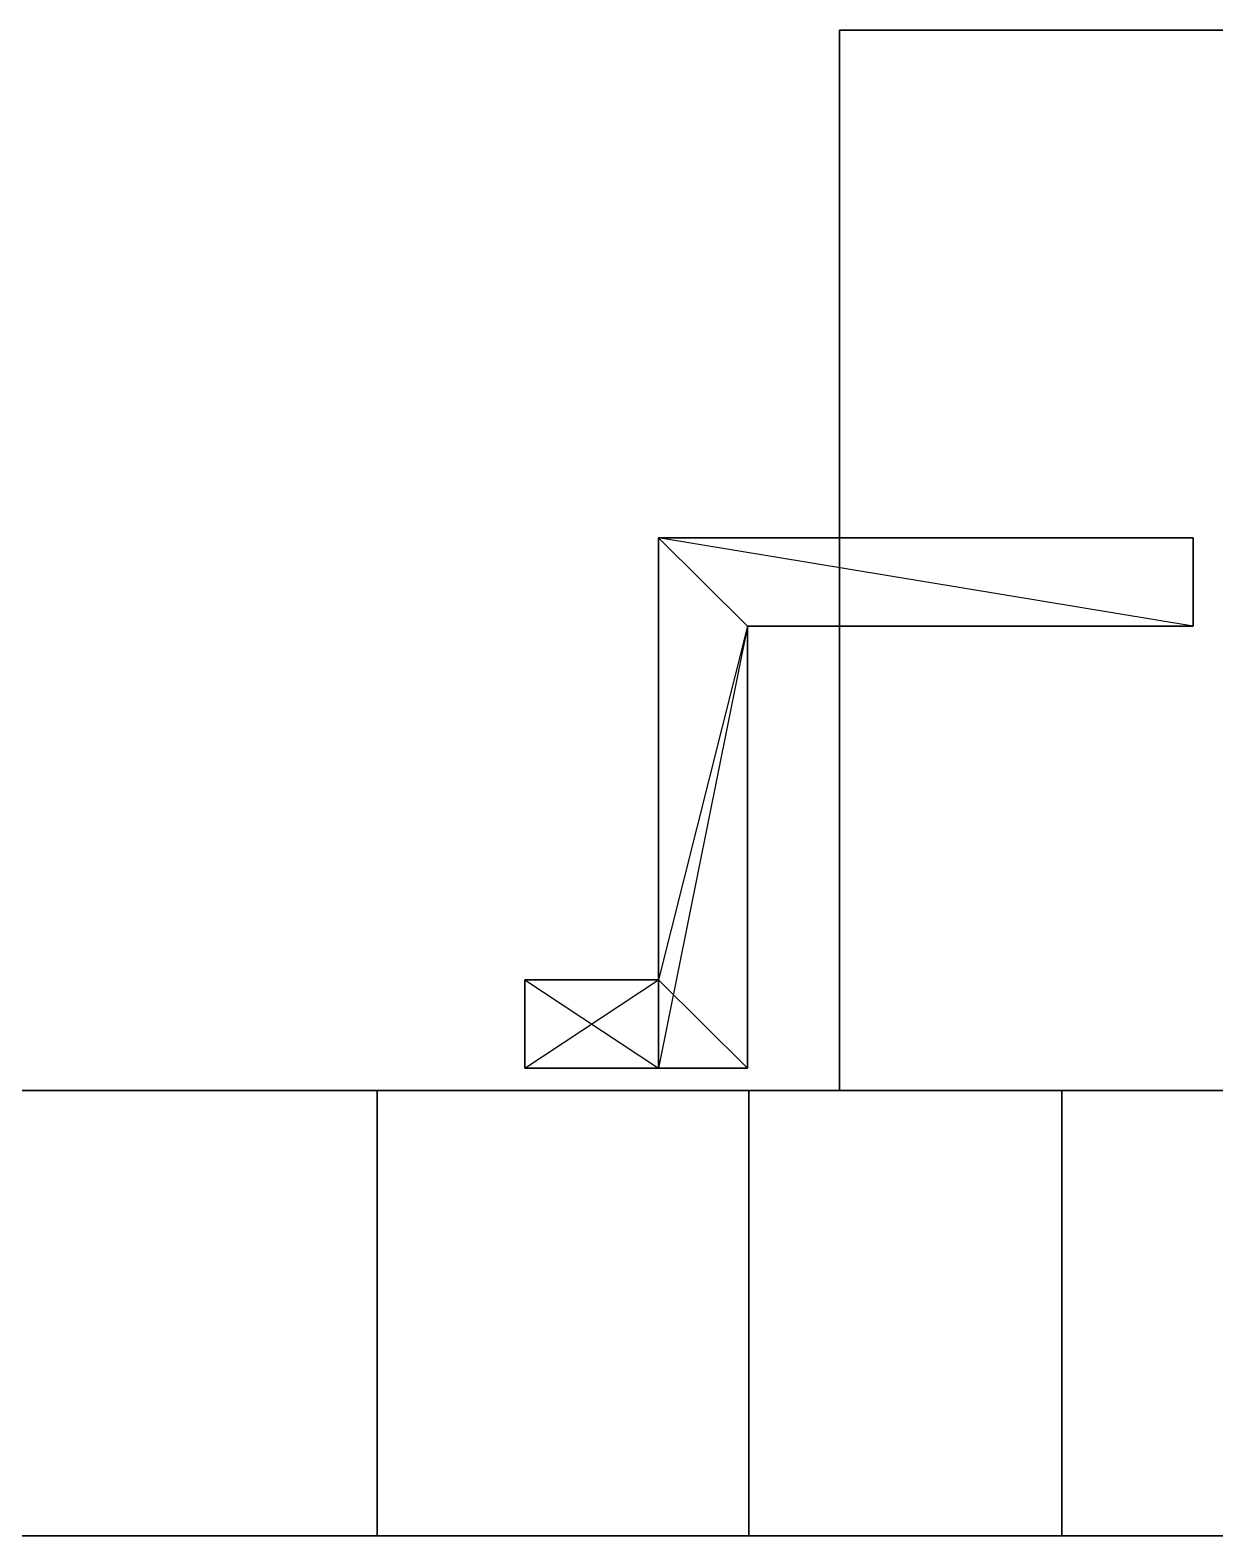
# Model space of a CAD drawing. Extents: x -3564 to 3564, y -219 to 258.
# Drawn here: x -2988.1 to -2883.4, y -19.7 to 113.4 of the extents above; entities that cross this region are included whole.
import ezdxf

# ---------------------------------------------------------------- set-up
doc = ezdxf.new("R2010")
doc.units = 0
doc.layers.add('UB3D', color=1, linetype='CONTINUOUS')

msp = doc.modelspace()

# ---------------------------------------------------------------- linework, layer by layer
at = {"layer": 'UB3D', "color": 27}
for points in [[(-2916.535433, 19.689016, -978.740157), (-2916.535433, 19.689016, -781.102362), (-2916.535433, 113.389803, -781.102362), (-2916.535433, 113.389803, -978.740157)], [(-2916.535433, 19.689016, -781.102362), (-2762.992126, 19.689016, -781.102362), (-2762.992126, 113.389803, -781.102362), (-2916.535433, 113.389803, -781.102362)], [(-2762.992126, 19.689016, -978.740157), (-2916.535433, 19.689016, -978.740157), (-2916.535433, 113.389803, -978.740157), (-2762.992126, 113.389803, -978.740157)], [(-2762.992126, 113.389803, -978.740157), (-2762.992126, 113.389803, -781.102362), (-2916.535433, 113.389803, -781.102362)], [(-2762.992126, 113.389803, -978.740157), (-2916.535433, 113.389803, -781.102362), (-2916.535433, 113.389803, -978.740157)], [(-2762.992126, 113.389803, -978.740157), (-2916.535433, 113.389803, -978.740157), (-2762.992126, 113.389803, -978.740157)], [(-2916.535433, 19.689016, -1218.503937), (-2916.535433, 19.689016, -1020.866142), (-2916.535433, 113.389803, -1020.866142), (-2916.535433, 113.389803, -1218.503937)], [(-2916.535433, 19.689016, -1020.866142), (-2762.992126, 19.689016, -1020.866142), (-2762.992126, 113.389803, -1020.866142), (-2916.535433, 113.389803, -1020.866142)], [(-2762.992126, 19.689016, -1218.503937), (-2916.535433, 19.689016, -1218.503937), (-2916.535433, 113.389803, -1218.503937), (-2762.992126, 113.389803, -1218.503937)], [(-2762.992126, 113.389803, -1218.503937), (-2762.992126, 113.389803, -1020.866142), (-2916.535433, 113.389803, -1020.866142)], [(-2762.992126, 113.389803, -1218.503937), (-2916.535433, 113.389803, -1020.866142), (-2916.535433, 113.389803, -1218.503937)], [(-2762.992126, 113.389803, -1218.503937), (-2916.535433, 113.389803, -1218.503937), (-2762.992126, 113.389803, -1218.503937)], [(-2916.535433, 19.689016, -978.740157), (-2916.535433, 19.689016, -781.102362), (-2762.992126, 19.689016, -781.102362)], [(-2916.535433, 19.689016, -978.740157), (-2762.992126, 19.689016, -781.102362), (-2762.992126, 19.689016, -978.740157)], [(-2916.535433, 19.689016, -978.740157), (-2762.992126, 19.689016, -978.740157), (-2916.535433, 19.689016, -978.740157)], [(-2916.535433, 19.689016, -1218.503937), (-2916.535433, 19.689016, -1020.866142), (-2762.992126, 19.689016, -1020.866142)], [(-2916.535433, 19.689016, -1218.503937), (-2762.992126, 19.689016, -1020.866142), (-2762.992126, 19.689016, -1218.503937)], [(-2916.535433, 19.689016, -1218.503937), (-2762.992126, 19.689016, -1218.503937), (-2916.535433, 19.689016, -1218.503937)]]:
    msp.add_3dface(points, dxfattribs=at)
at = {"layer": 'UB3D', "color": 254}
for points in [[(-2885.275591, 68.507913, -872.125984), (-2885.275591, 68.507913, -887.874016), (-2932.519685, 68.507913, -872.125984)], [(-2885.275591, 68.507913, -887.874016), (-2932.519685, 68.507913, -872.125984), (-2932.519685, 68.507913, -887.874016)], [(-2932.519685, 68.507913, -872.125984), (-2932.519685, 68.507913, -887.874016), (-2932.519685, 29.462598, -872.125984)], [(-2932.519685, 68.507913, -887.874016), (-2932.519685, 29.462598, -872.125984), (-2932.519685, 29.462598, -887.874016)], [(-2924.645669, 60.698819, -872.125984), (-2932.519685, 29.462598, -872.125984), (-2932.519685, 68.507913, -872.125984)], [(-2932.519685, 29.462598, -872.125984), (-2932.519685, 68.507913, -872.125984), (-2924.645669, 60.698819, -872.125984)], [(-2932.519685, 68.507913, -872.125984), (-2924.645669, 60.698819, -872.125984), (-2885.275591, 60.698819, -872.125984)], [(-2924.645669, 60.698819, -872.125984), (-2885.275591, 60.698819, -872.125984), (-2932.519685, 68.507913, -872.125984)], [(-2885.275591, 60.698819, -872.125984), (-2932.519685, 68.507913, -872.125984), (-2885.275591, 68.507913, -872.125984)], [(-2932.519685, 68.507913, -872.125984), (-2885.275591, 68.507913, -872.125984), (-2885.275591, 60.698819, -872.125984)], [(-2924.645669, 60.698819, -887.874016), (-2932.519685, 29.462598, -887.874016), (-2932.519685, 68.507913, -887.874016)], [(-2932.519685, 29.462598, -887.874016), (-2932.519685, 68.507913, -887.874016), (-2924.645669, 60.698819, -887.874016)], [(-2932.519685, 68.507913, -887.874016), (-2924.645669, 60.698819, -887.874016), (-2885.275591, 60.698819, -887.874016)], [(-2924.645669, 60.698819, -887.874016), (-2885.275591, 60.698819, -887.874016), (-2932.519685, 68.507913, -887.874016)], [(-2885.275591, 60.698819, -887.874016), (-2932.519685, 68.507913, -887.874016), (-2885.275591, 68.507913, -887.874016)], [(-2932.519685, 68.507913, -887.874016), (-2885.275591, 68.507913, -887.874016), (-2885.275591, 60.698819, -887.874016)], [(-2885.275591, 68.507913, -797.125984), (-2885.275591, 68.507913, -812.874016), (-2932.519685, 68.507913, -797.125984)], [(-2885.275591, 68.507913, -812.874016), (-2932.519685, 68.507913, -797.125984), (-2932.519685, 68.507913, -812.874016)], [(-2932.519685, 68.507913, -797.125984), (-2932.519685, 68.507913, -812.874016), (-2932.519685, 29.462598, -797.125984)], [(-2932.519685, 68.507913, -812.874016), (-2932.519685, 29.462598, -797.125984), (-2932.519685, 29.462598, -812.874016)], [(-2924.645669, 60.698819, -797.125984), (-2932.519685, 29.462598, -797.125984), (-2932.519685, 68.507913, -797.125984)], [(-2932.519685, 29.462598, -797.125984), (-2932.519685, 68.507913, -797.125984), (-2924.645669, 60.698819, -797.125984)], [(-2932.519685, 68.507913, -797.125984), (-2924.645669, 60.698819, -797.125984), (-2885.275591, 60.698819, -797.125984)], [(-2924.645669, 60.698819, -797.125984), (-2885.275591, 60.698819, -797.125984), (-2932.519685, 68.507913, -797.125984)], [(-2885.275591, 60.698819, -797.125984), (-2932.519685, 68.507913, -797.125984), (-2885.275591, 68.507913, -797.125984)], [(-2932.519685, 68.507913, -797.125984), (-2885.275591, 68.507913, -797.125984), (-2885.275591, 60.698819, -797.125984)], [(-2924.645669, 60.698819, -812.874016), (-2932.519685, 29.462598, -812.874016), (-2932.519685, 68.507913, -812.874016)], [(-2932.519685, 29.462598, -812.874016), (-2932.519685, 68.507913, -812.874016), (-2924.645669, 60.698819, -812.874016)], [(-2932.519685, 68.507913, -812.874016), (-2924.645669, 60.698819, -812.874016), (-2885.275591, 60.698819, -812.874016)], [(-2924.645669, 60.698819, -812.874016), (-2885.275591, 60.698819, -812.874016), (-2932.519685, 68.507913, -812.874016)], [(-2885.275591, 60.698819, -812.874016), (-2932.519685, 68.507913, -812.874016), (-2885.275591, 68.507913, -812.874016)], [(-2932.519685, 68.507913, -812.874016), (-2885.275591, 68.507913, -812.874016), (-2885.275591, 60.698819, -812.874016)], [(-2885.275591, 68.507913, -947.125984), (-2885.275591, 68.507913, -962.874016), (-2932.519685, 68.507913, -947.125984)], [(-2885.275591, 68.507913, -962.874016), (-2932.519685, 68.507913, -947.125984), (-2932.519685, 68.507913, -962.874016)], [(-2932.519685, 68.507913, -947.125984), (-2932.519685, 68.507913, -962.874016), (-2932.519685, 29.462598, -947.125984)], [(-2932.519685, 68.507913, -962.874016), (-2932.519685, 29.462598, -947.125984), (-2932.519685, 29.462598, -962.874016)], [(-2924.645669, 60.698819, -947.125984), (-2932.519685, 29.462598, -947.125984), (-2932.519685, 68.507913, -947.125984)], [(-2932.519685, 29.462598, -947.125984), (-2932.519685, 68.507913, -947.125984), (-2924.645669, 60.698819, -947.125984)], [(-2932.519685, 68.507913, -947.125984), (-2924.645669, 60.698819, -947.125984), (-2885.275591, 60.698819, -947.125984)], [(-2924.645669, 60.698819, -947.125984), (-2885.275591, 60.698819, -947.125984), (-2932.519685, 68.507913, -947.125984)], [(-2885.275591, 60.698819, -947.125984), (-2932.519685, 68.507913, -947.125984), (-2885.275591, 68.507913, -947.125984)], [(-2932.519685, 68.507913, -947.125984), (-2885.275591, 68.507913, -947.125984), (-2885.275591, 60.698819, -947.125984)], [(-2924.645669, 60.698819, -962.874016), (-2932.519685, 29.462598, -962.874016), (-2932.519685, 68.507913, -962.874016)], [(-2932.519685, 29.462598, -962.874016), (-2932.519685, 68.507913, -962.874016), (-2924.645669, 60.698819, -962.874016)], [(-2932.519685, 68.507913, -962.874016), (-2924.645669, 60.698819, -962.874016), (-2885.275591, 60.698819, -962.874016)], [(-2924.645669, 60.698819, -962.874016), (-2885.275591, 60.698819, -962.874016), (-2932.519685, 68.507913, -962.874016)], [(-2885.275591, 60.698819, -962.874016), (-2932.519685, 68.507913, -962.874016), (-2885.275591, 68.507913, -962.874016)], [(-2932.519685, 68.507913, -962.874016), (-2885.275591, 68.507913, -962.874016), (-2885.275591, 60.698819, -962.874016)], [(-2885.275591, 68.507913, -1112.125984), (-2885.275591, 68.507913, -1127.874016), (-2932.519685, 68.507913, -1112.125984)], [(-2885.275591, 68.507913, -1127.874016), (-2932.519685, 68.507913, -1112.125984), (-2932.519685, 68.507913, -1127.874016)], [(-2932.519685, 68.507913, -1112.125984), (-2932.519685, 68.507913, -1127.874016), (-2932.519685, 29.462598, -1112.125984)], [(-2932.519685, 68.507913, -1127.874016), (-2932.519685, 29.462598, -1112.125984), (-2932.519685, 29.462598, -1127.874016)], [(-2924.645669, 60.698819, -1112.125984), (-2932.519685, 29.462598, -1112.125984), (-2932.519685, 68.507913, -1112.125984)], [(-2932.519685, 29.462598, -1112.125984), (-2932.519685, 68.507913, -1112.125984), (-2924.645669, 60.698819, -1112.125984)], [(-2932.519685, 68.507913, -1112.125984), (-2924.645669, 60.698819, -1112.125984), (-2885.275591, 60.698819, -1112.125984)], [(-2924.645669, 60.698819, -1112.125984), (-2885.275591, 60.698819, -1112.125984), (-2932.519685, 68.507913, -1112.125984)], [(-2885.275591, 60.698819, -1112.125984), (-2932.519685, 68.507913, -1112.125984), (-2885.275591, 68.507913, -1112.125984)], [(-2932.519685, 68.507913, -1112.125984), (-2885.275591, 68.507913, -1112.125984), (-2885.275591, 60.698819, -1112.125984)], [(-2924.645669, 60.698819, -1127.874016), (-2932.519685, 29.462598, -1127.874016), (-2932.519685, 68.507913, -1127.874016)], [(-2932.519685, 29.462598, -1127.874016), (-2932.519685, 68.507913, -1127.874016), (-2924.645669, 60.698819, -1127.874016)], [(-2932.519685, 68.507913, -1127.874016), (-2924.645669, 60.698819, -1127.874016), (-2885.275591, 60.698819, -1127.874016)], [(-2924.645669, 60.698819, -1127.874016), (-2885.275591, 60.698819, -1127.874016), (-2932.519685, 68.507913, -1127.874016)], [(-2885.275591, 60.698819, -1127.874016), (-2932.519685, 68.507913, -1127.874016), (-2885.275591, 68.507913, -1127.874016)], [(-2932.519685, 68.507913, -1127.874016), (-2885.275591, 68.507913, -1127.874016), (-2885.275591, 60.698819, -1127.874016)], [(-2885.275591, 68.507913, -1037.125984), (-2885.275591, 68.507913, -1052.874016), (-2932.519685, 68.507913, -1037.125984)], [(-2885.275591, 68.507913, -1052.874016), (-2932.519685, 68.507913, -1037.125984), (-2932.519685, 68.507913, -1052.874016)], [(-2932.519685, 68.507913, -1037.125984), (-2932.519685, 68.507913, -1052.874016), (-2932.519685, 29.462598, -1037.125984)], [(-2932.519685, 68.507913, -1052.874016), (-2932.519685, 29.462598, -1037.125984), (-2932.519685, 29.462598, -1052.874016)], [(-2924.645669, 60.698819, -1037.125984), (-2932.519685, 29.462598, -1037.125984), (-2932.519685, 68.507913, -1037.125984)], [(-2932.519685, 29.462598, -1037.125984), (-2932.519685, 68.507913, -1037.125984), (-2924.645669, 60.698819, -1037.125984)], [(-2932.519685, 68.507913, -1037.125984), (-2924.645669, 60.698819, -1037.125984), (-2885.275591, 60.698819, -1037.125984)], [(-2924.645669, 60.698819, -1037.125984), (-2885.275591, 60.698819, -1037.125984), (-2932.519685, 68.507913, -1037.125984)], [(-2885.275591, 60.698819, -1037.125984), (-2932.519685, 68.507913, -1037.125984), (-2885.275591, 68.507913, -1037.125984)], [(-2932.519685, 68.507913, -1037.125984), (-2885.275591, 68.507913, -1037.125984), (-2885.275591, 60.698819, -1037.125984)], [(-2924.645669, 60.698819, -1052.874016), (-2932.519685, 29.462598, -1052.874016), (-2932.519685, 68.507913, -1052.874016)], [(-2932.519685, 29.462598, -1052.874016), (-2932.519685, 68.507913, -1052.874016), (-2924.645669, 60.698819, -1052.874016)], [(-2932.519685, 68.507913, -1052.874016), (-2924.645669, 60.698819, -1052.874016), (-2885.275591, 60.698819, -1052.874016)], [(-2924.645669, 60.698819, -1052.874016), (-2885.275591, 60.698819, -1052.874016), (-2932.519685, 68.507913, -1052.874016)], [(-2885.275591, 60.698819, -1052.874016), (-2932.519685, 68.507913, -1052.874016), (-2885.275591, 68.507913, -1052.874016)], [(-2932.519685, 68.507913, -1052.874016), (-2885.275591, 68.507913, -1052.874016), (-2885.275591, 60.698819, -1052.874016)], [(-2885.275591, 68.507913, -1187.125984), (-2885.275591, 68.507913, -1202.874016), (-2932.519685, 68.507913, -1187.125984)], [(-2885.275591, 68.507913, -1202.874016), (-2932.519685, 68.507913, -1187.125984), (-2932.519685, 68.507913, -1202.874016)], [(-2932.519685, 68.507913, -1187.125984), (-2932.519685, 68.507913, -1202.874016), (-2932.519685, 29.462598, -1187.125984)], [(-2932.519685, 68.507913, -1202.874016), (-2932.519685, 29.462598, -1187.125984), (-2932.519685, 29.462598, -1202.874016)], [(-2924.645669, 60.698819, -1187.125984), (-2932.519685, 29.462598, -1187.125984), (-2932.519685, 68.507913, -1187.125984)], [(-2932.519685, 29.462598, -1187.125984), (-2932.519685, 68.507913, -1187.125984), (-2924.645669, 60.698819, -1187.125984)], [(-2932.519685, 68.507913, -1187.125984), (-2924.645669, 60.698819, -1187.125984), (-2885.275591, 60.698819, -1187.125984)], [(-2924.645669, 60.698819, -1187.125984), (-2885.275591, 60.698819, -1187.125984), (-2932.519685, 68.507913, -1187.125984)], [(-2885.275591, 60.698819, -1187.125984), (-2932.519685, 68.507913, -1187.125984), (-2885.275591, 68.507913, -1187.125984)], [(-2932.519685, 68.507913, -1187.125984), (-2885.275591, 68.507913, -1187.125984), (-2885.275591, 60.698819, -1187.125984)], [(-2924.645669, 60.698819, -1202.874016), (-2932.519685, 29.462598, -1202.874016), (-2932.519685, 68.507913, -1202.874016)], [(-2932.519685, 29.462598, -1202.874016), (-2932.519685, 68.507913, -1202.874016), (-2924.645669, 60.698819, -1202.874016)], [(-2932.519685, 68.507913, -1202.874016), (-2924.645669, 60.698819, -1202.874016), (-2885.275591, 60.698819, -1202.874016)], [(-2924.645669, 60.698819, -1202.874016), (-2885.275591, 60.698819, -1202.874016), (-2932.519685, 68.507913, -1202.874016)], [(-2885.275591, 60.698819, -1202.874016), (-2932.519685, 68.507913, -1202.874016), (-2885.275591, 68.507913, -1202.874016)], [(-2932.519685, 68.507913, -1202.874016), (-2885.275591, 68.507913, -1202.874016), (-2885.275591, 60.698819, -1202.874016)], [(-2885.275591, 60.698819, -872.125984), (-2885.275591, 60.698819, -887.874016), (-2885.275591, 68.507913, -872.125984)], [(-2885.275591, 60.698819, -887.874016), (-2885.275591, 68.507913, -872.125984), (-2885.275591, 68.507913, -887.874016)], [(-2885.275591, 60.698819, -797.125984), (-2885.275591, 60.698819, -812.874016), (-2885.275591, 68.507913, -797.125984)], [(-2885.275591, 60.698819, -812.874016), (-2885.275591, 68.507913, -797.125984), (-2885.275591, 68.507913, -812.874016)], [(-2885.275591, 60.698819, -947.125984), (-2885.275591, 60.698819, -962.874016), (-2885.275591, 68.507913, -947.125984)], [(-2885.275591, 60.698819, -962.874016), (-2885.275591, 68.507913, -947.125984), (-2885.275591, 68.507913, -962.874016)], [(-2885.275591, 60.698819, -1112.125984), (-2885.275591, 60.698819, -1127.874016), (-2885.275591, 68.507913, -1112.125984)], [(-2885.275591, 60.698819, -1127.874016), (-2885.275591, 68.507913, -1112.125984), (-2885.275591, 68.507913, -1127.874016)], [(-2885.275591, 60.698819, -1037.125984), (-2885.275591, 60.698819, -1052.874016), (-2885.275591, 68.507913, -1037.125984)], [(-2885.275591, 60.698819, -1052.874016), (-2885.275591, 68.507913, -1037.125984), (-2885.275591, 68.507913, -1052.874016)], [(-2885.275591, 60.698819, -1187.125984), (-2885.275591, 60.698819, -1202.874016), (-2885.275591, 68.507913, -1187.125984)], [(-2885.275591, 60.698819, -1202.874016), (-2885.275591, 68.507913, -1187.125984), (-2885.275591, 68.507913, -1202.874016)], [(-2932.519685, 21.653543, -872.125984), (-2924.645669, 21.653543, -872.125984), (-2924.645669, 60.698819, -872.125984)], [(-2924.645669, 21.653543, -872.125984), (-2924.645669, 60.698819, -872.125984), (-2932.519685, 29.462598, -872.125984)], [(-2932.519685, 29.462598, -887.874016), (-2924.645669, 21.653543, -887.874016), (-2924.645669, 60.698819, -887.874016)], [(-2924.645669, 21.653543, -887.874016), (-2924.645669, 60.698819, -887.874016), (-2932.519685, 29.462598, -887.874016)], [(-2932.519685, 21.653543, -797.125984), (-2924.645669, 21.653543, -797.125984), (-2924.645669, 60.698819, -797.125984)], [(-2924.645669, 21.653543, -797.125984), (-2924.645669, 60.698819, -797.125984), (-2932.519685, 29.462598, -797.125984)], [(-2932.519685, 29.462598, -812.874016), (-2924.645669, 21.653543, -812.874016), (-2924.645669, 60.698819, -812.874016)], [(-2924.645669, 21.653543, -812.874016), (-2924.645669, 60.698819, -812.874016), (-2932.519685, 29.462598, -812.874016)], [(-2932.519685, 21.653543, -947.125984), (-2924.645669, 21.653543, -947.125984), (-2924.645669, 60.698819, -947.125984)], [(-2924.645669, 21.653543, -947.125984), (-2924.645669, 60.698819, -947.125984), (-2932.519685, 29.462598, -947.125984)], [(-2932.519685, 29.462598, -962.874016), (-2924.645669, 21.653543, -962.874016), (-2924.645669, 60.698819, -962.874016)], [(-2924.645669, 21.653543, -962.874016), (-2924.645669, 60.698819, -962.874016), (-2932.519685, 29.462598, -962.874016)], [(-2932.519685, 21.653543, -1112.125984), (-2924.645669, 21.653543, -1112.125984), (-2924.645669, 60.698819, -1112.125984)], [(-2924.645669, 21.653543, -1112.125984), (-2924.645669, 60.698819, -1112.125984), (-2932.519685, 29.462598, -1112.125984)], [(-2932.519685, 29.462598, -1127.874016), (-2924.645669, 21.653543, -1127.874016), (-2924.645669, 60.698819, -1127.874016)], [(-2924.645669, 21.653543, -1127.874016), (-2924.645669, 60.698819, -1127.874016), (-2932.519685, 29.462598, -1127.874016)], [(-2932.519685, 21.653543, -1037.125984), (-2924.645669, 21.653543, -1037.125984), (-2924.645669, 60.698819, -1037.125984)], [(-2924.645669, 21.653543, -1037.125984), (-2924.645669, 60.698819, -1037.125984), (-2932.519685, 29.462598, -1037.125984)], [(-2932.519685, 29.462598, -1052.874016), (-2924.645669, 21.653543, -1052.874016), (-2924.645669, 60.698819, -1052.874016)], [(-2924.645669, 21.653543, -1052.874016), (-2924.645669, 60.698819, -1052.874016), (-2932.519685, 29.462598, -1052.874016)], [(-2932.519685, 21.653543, -1187.125984), (-2924.645669, 21.653543, -1187.125984), (-2924.645669, 60.698819, -1187.125984)], [(-2924.645669, 21.653543, -1187.125984), (-2924.645669, 60.698819, -1187.125984), (-2932.519685, 29.462598, -1187.125984)], [(-2932.519685, 29.462598, -1202.874016), (-2924.645669, 21.653543, -1202.874016), (-2924.645669, 60.698819, -1202.874016)], [(-2924.645669, 21.653543, -1202.874016), (-2924.645669, 60.698819, -1202.874016), (-2932.519685, 29.462598, -1202.874016)], [(-2924.645669, 21.653543, -872.125984), (-2924.645669, 21.653543, -887.874016), (-2924.645669, 60.698819, -872.125984)], [(-2924.645669, 21.653543, -887.874016), (-2924.645669, 60.698819, -872.125984), (-2924.645669, 60.698819, -887.874016)], [(-2924.645669, 60.698819, -872.125984), (-2924.645669, 60.698819, -887.874016), (-2885.275591, 60.698819, -872.125984)], [(-2924.645669, 60.698819, -887.874016), (-2885.275591, 60.698819, -872.125984), (-2885.275591, 60.698819, -887.874016)], [(-2924.645669, 21.653543, -797.125984), (-2924.645669, 21.653543, -812.874016), (-2924.645669, 60.698819, -797.125984)], [(-2924.645669, 21.653543, -812.874016), (-2924.645669, 60.698819, -797.125984), (-2924.645669, 60.698819, -812.874016)], [(-2924.645669, 60.698819, -797.125984), (-2924.645669, 60.698819, -812.874016), (-2885.275591, 60.698819, -797.125984)], [(-2924.645669, 60.698819, -812.874016), (-2885.275591, 60.698819, -797.125984), (-2885.275591, 60.698819, -812.874016)], [(-2924.645669, 21.653543, -947.125984), (-2924.645669, 21.653543, -962.874016), (-2924.645669, 60.698819, -947.125984)], [(-2924.645669, 21.653543, -962.874016), (-2924.645669, 60.698819, -947.125984), (-2924.645669, 60.698819, -962.874016)], [(-2924.645669, 60.698819, -947.125984), (-2924.645669, 60.698819, -962.874016), (-2885.275591, 60.698819, -947.125984)], [(-2924.645669, 60.698819, -962.874016), (-2885.275591, 60.698819, -947.125984), (-2885.275591, 60.698819, -962.874016)], [(-2924.645669, 21.653543, -1112.125984), (-2924.645669, 21.653543, -1127.874016), (-2924.645669, 60.698819, -1112.125984)], [(-2924.645669, 21.653543, -1127.874016), (-2924.645669, 60.698819, -1112.125984), (-2924.645669, 60.698819, -1127.874016)], [(-2924.645669, 60.698819, -1112.125984), (-2924.645669, 60.698819, -1127.874016), (-2885.275591, 60.698819, -1112.125984)], [(-2924.645669, 60.698819, -1127.874016), (-2885.275591, 60.698819, -1112.125984), (-2885.275591, 60.698819, -1127.874016)], [(-2924.645669, 21.653543, -1037.125984), (-2924.645669, 21.653543, -1052.874016), (-2924.645669, 60.698819, -1037.125984)], [(-2924.645669, 21.653543, -1052.874016), (-2924.645669, 60.698819, -1037.125984), (-2924.645669, 60.698819, -1052.874016)], [(-2924.645669, 60.698819, -1037.125984), (-2924.645669, 60.698819, -1052.874016), (-2885.275591, 60.698819, -1037.125984)], [(-2924.645669, 60.698819, -1052.874016), (-2885.275591, 60.698819, -1037.125984), (-2885.275591, 60.698819, -1052.874016)], [(-2924.645669, 21.653543, -1187.125984), (-2924.645669, 21.653543, -1202.874016), (-2924.645669, 60.698819, -1187.125984)], [(-2924.645669, 21.653543, -1202.874016), (-2924.645669, 60.698819, -1187.125984), (-2924.645669, 60.698819, -1202.874016)], [(-2924.645669, 60.698819, -1187.125984), (-2924.645669, 60.698819, -1202.874016), (-2885.275591, 60.698819, -1187.125984)], [(-2924.645669, 60.698819, -1202.874016), (-2885.275591, 60.698819, -1187.125984), (-2885.275591, 60.698819, -1202.874016)], [(-2932.519685, 29.462598, -872.125984), (-2932.519685, 29.462598, -887.874016), (-2944.330709, 29.462598, -872.125984)], [(-2932.519685, 29.462598, -887.874016), (-2944.330709, 29.462598, -872.125984), (-2944.330709, 29.462598, -887.874016)], [(-2944.330709, 29.462598, -872.125984), (-2944.330709, 29.462598, -887.874016), (-2944.330709, 21.653543, -872.125984)], [(-2944.330709, 29.462598, -887.874016), (-2944.330709, 21.653543, -872.125984), (-2944.330709, 21.653543, -887.874016)], [(-2944.330709, 29.462598, -872.125984), (-2944.330709, 21.653543, -872.125984), (-2932.519685, 29.462598, -872.125984)], [(-2944.330709, 21.653543, -872.125984), (-2932.519685, 29.462598, -872.125984), (-2932.519685, 21.653543, -872.125984)], [(-2944.330709, 21.653543, -887.874016), (-2944.330709, 29.462598, -887.874016), (-2932.519685, 21.653543, -887.874016)], [(-2944.330709, 29.462598, -887.874016), (-2932.519685, 21.653543, -887.874016), (-2932.519685, 29.462598, -887.874016)], [(-2932.519685, 29.462598, -797.125984), (-2932.519685, 29.462598, -812.874016), (-2944.330709, 29.462598, -797.125984)], [(-2932.519685, 29.462598, -812.874016), (-2944.330709, 29.462598, -797.125984), (-2944.330709, 29.462598, -812.874016)], [(-2944.330709, 29.462598, -797.125984), (-2944.330709, 29.462598, -812.874016), (-2944.330709, 21.653543, -797.125984)], [(-2944.330709, 29.462598, -812.874016), (-2944.330709, 21.653543, -797.125984), (-2944.330709, 21.653543, -812.874016)], [(-2944.330709, 29.462598, -797.125984), (-2944.330709, 21.653543, -797.125984), (-2932.519685, 29.462598, -797.125984)], [(-2944.330709, 21.653543, -797.125984), (-2932.519685, 29.462598, -797.125984), (-2932.519685, 21.653543, -797.125984)], [(-2944.330709, 21.653543, -812.874016), (-2944.330709, 29.462598, -812.874016), (-2932.519685, 21.653543, -812.874016)], [(-2944.330709, 29.462598, -812.874016), (-2932.519685, 21.653543, -812.874016), (-2932.519685, 29.462598, -812.874016)], [(-2932.519685, 29.462598, -947.125984), (-2932.519685, 29.462598, -962.874016), (-2944.330709, 29.462598, -947.125984)], [(-2932.519685, 29.462598, -962.874016), (-2944.330709, 29.462598, -947.125984), (-2944.330709, 29.462598, -962.874016)], [(-2944.330709, 29.462598, -947.125984), (-2944.330709, 29.462598, -962.874016), (-2944.330709, 21.653543, -947.125984)], [(-2944.330709, 29.462598, -962.874016), (-2944.330709, 21.653543, -947.125984), (-2944.330709, 21.653543, -962.874016)], [(-2944.330709, 29.462598, -947.125984), (-2944.330709, 21.653543, -947.125984), (-2932.519685, 29.462598, -947.125984)], [(-2944.330709, 21.653543, -947.125984), (-2932.519685, 29.462598, -947.125984), (-2932.519685, 21.653543, -947.125984)], [(-2944.330709, 21.653543, -962.874016), (-2944.330709, 29.462598, -962.874016), (-2932.519685, 21.653543, -962.874016)], [(-2944.330709, 29.462598, -962.874016), (-2932.519685, 21.653543, -962.874016), (-2932.519685, 29.462598, -962.874016)], [(-2932.519685, 29.462598, -1112.125984), (-2932.519685, 29.462598, -1127.874016), (-2944.330709, 29.462598, -1112.125984)], [(-2932.519685, 29.462598, -1127.874016), (-2944.330709, 29.462598, -1112.125984), (-2944.330709, 29.462598, -1127.874016)], [(-2944.330709, 29.462598, -1112.125984), (-2944.330709, 29.462598, -1127.874016), (-2944.330709, 21.653543, -1112.125984)], [(-2944.330709, 29.462598, -1127.874016), (-2944.330709, 21.653543, -1112.125984), (-2944.330709, 21.653543, -1127.874016)], [(-2944.330709, 29.462598, -1112.125984), (-2944.330709, 21.653543, -1112.125984), (-2932.519685, 29.462598, -1112.125984)], [(-2944.330709, 21.653543, -1112.125984), (-2932.519685, 29.462598, -1112.125984), (-2932.519685, 21.653543, -1112.125984)], [(-2944.330709, 21.653543, -1127.874016), (-2944.330709, 29.462598, -1127.874016), (-2932.519685, 21.653543, -1127.874016)], [(-2944.330709, 29.462598, -1127.874016), (-2932.519685, 21.653543, -1127.874016), (-2932.519685, 29.462598, -1127.874016)], [(-2932.519685, 29.462598, -1037.125984), (-2932.519685, 29.462598, -1052.874016), (-2944.330709, 29.462598, -1037.125984)], [(-2932.519685, 29.462598, -1052.874016), (-2944.330709, 29.462598, -1037.125984), (-2944.330709, 29.462598, -1052.874016)], [(-2944.330709, 29.462598, -1037.125984), (-2944.330709, 29.462598, -1052.874016), (-2944.330709, 21.653543, -1037.125984)], [(-2944.330709, 29.462598, -1052.874016), (-2944.330709, 21.653543, -1037.125984), (-2944.330709, 21.653543, -1052.874016)], [(-2944.330709, 29.462598, -1037.125984), (-2944.330709, 21.653543, -1037.125984), (-2932.519685, 29.462598, -1037.125984)], [(-2944.330709, 21.653543, -1037.125984), (-2932.519685, 29.462598, -1037.125984), (-2932.519685, 21.653543, -1037.125984)], [(-2944.330709, 21.653543, -1052.874016), (-2944.330709, 29.462598, -1052.874016), (-2932.519685, 21.653543, -1052.874016)], [(-2944.330709, 29.462598, -1052.874016), (-2932.519685, 21.653543, -1052.874016), (-2932.519685, 29.462598, -1052.874016)], [(-2932.519685, 29.462598, -1187.125984), (-2932.519685, 29.462598, -1202.874016), (-2944.330709, 29.462598, -1187.125984)], [(-2932.519685, 29.462598, -1202.874016), (-2944.330709, 29.462598, -1187.125984), (-2944.330709, 29.462598, -1202.874016)], [(-2944.330709, 29.462598, -1187.125984), (-2944.330709, 29.462598, -1202.874016), (-2944.330709, 21.653543, -1187.125984)], [(-2944.330709, 29.462598, -1202.874016), (-2944.330709, 21.653543, -1187.125984), (-2944.330709, 21.653543, -1202.874016)], [(-2944.330709, 29.462598, -1187.125984), (-2944.330709, 21.653543, -1187.125984), (-2932.519685, 29.462598, -1187.125984)], [(-2944.330709, 21.653543, -1187.125984), (-2932.519685, 29.462598, -1187.125984), (-2932.519685, 21.653543, -1187.125984)], [(-2944.330709, 21.653543, -1202.874016), (-2944.330709, 29.462598, -1202.874016), (-2932.519685, 21.653543, -1202.874016)], [(-2944.330709, 29.462598, -1202.874016), (-2932.519685, 21.653543, -1202.874016), (-2932.519685, 29.462598, -1202.874016)], [(-2932.519685, 29.462598, -872.125984), (-2932.519685, 21.653543, -872.125984), (-2924.645669, 21.653543, -872.125984)], [(-2932.519685, 21.653543, -887.874016), (-2932.519685, 29.462598, -887.874016), (-2924.645669, 21.653543, -887.874016)], [(-2932.519685, 29.462598, -797.125984), (-2932.519685, 21.653543, -797.125984), (-2924.645669, 21.653543, -797.125984)], [(-2932.519685, 21.653543, -812.874016), (-2932.519685, 29.462598, -812.874016), (-2924.645669, 21.653543, -812.874016)], [(-2932.519685, 29.462598, -947.125984), (-2932.519685, 21.653543, -947.125984), (-2924.645669, 21.653543, -947.125984)], [(-2932.519685, 21.653543, -962.874016), (-2932.519685, 29.462598, -962.874016), (-2924.645669, 21.653543, -962.874016)], [(-2932.519685, 29.462598, -1112.125984), (-2932.519685, 21.653543, -1112.125984), (-2924.645669, 21.653543, -1112.125984)], [(-2932.519685, 21.653543, -1127.874016), (-2932.519685, 29.462598, -1127.874016), (-2924.645669, 21.653543, -1127.874016)], [(-2932.519685, 29.462598, -1037.125984), (-2932.519685, 21.653543, -1037.125984), (-2924.645669, 21.653543, -1037.125984)], [(-2932.519685, 21.653543, -1052.874016), (-2932.519685, 29.462598, -1052.874016), (-2924.645669, 21.653543, -1052.874016)], [(-2932.519685, 29.462598, -1187.125984), (-2932.519685, 21.653543, -1187.125984), (-2924.645669, 21.653543, -1187.125984)], [(-2932.519685, 21.653543, -1202.874016), (-2932.519685, 29.462598, -1202.874016), (-2924.645669, 21.653543, -1202.874016)], [(-2944.330709, 21.653543, -872.125984), (-2944.330709, 21.653543, -887.874016), (-2924.645669, 21.653543, -872.125984)], [(-2944.330709, 21.653543, -887.874016), (-2924.645669, 21.653543, -872.125984), (-2924.645669, 21.653543, -887.874016)], [(-2944.330709, 21.653543, -797.125984), (-2944.330709, 21.653543, -812.874016), (-2924.645669, 21.653543, -797.125984)], [(-2944.330709, 21.653543, -812.874016), (-2924.645669, 21.653543, -797.125984), (-2924.645669, 21.653543, -812.874016)], [(-2944.330709, 21.653543, -947.125984), (-2944.330709, 21.653543, -962.874016), (-2924.645669, 21.653543, -947.125984)], [(-2944.330709, 21.653543, -962.874016), (-2924.645669, 21.653543, -947.125984), (-2924.645669, 21.653543, -962.874016)], [(-2944.330709, 21.653543, -1112.125984), (-2944.330709, 21.653543, -1127.874016), (-2924.645669, 21.653543, -1112.125984)], [(-2944.330709, 21.653543, -1127.874016), (-2924.645669, 21.653543, -1112.125984), (-2924.645669, 21.653543, -1127.874016)], [(-2944.330709, 21.653543, -1037.125984), (-2944.330709, 21.653543, -1052.874016), (-2924.645669, 21.653543, -1037.125984)], [(-2944.330709, 21.653543, -1052.874016), (-2924.645669, 21.653543, -1037.125984), (-2924.645669, 21.653543, -1052.874016)], [(-2944.330709, 21.653543, -1187.125984), (-2944.330709, 21.653543, -1202.874016), (-2924.645669, 21.653543, -1187.125984)], [(-2944.330709, 21.653543, -1202.874016), (-2924.645669, 21.653543, -1187.125984), (-2924.645669, 21.653543, -1202.874016)]]:
    msp.add_3dface(points, dxfattribs=at)
at = {"layer": 'UB3D', "color": 94}
for points in [[(-3563.664173, 19.685039, -1285.920845), (3563.664154, 19.685039, -1285.920843), (-3564.266083, 19.685039, -1273.668701)], [(3563.664154, 19.685039, -1285.920843), (-3564.266083, 19.685039, -1273.668701), (3564.266063, 19.685039, -1273.668701)], [(-3564.266083, 19.685039, -1273.668701), (3564.266063, 19.685039, -1273.668701), (-3564.266063, 19.685039, -1273.668701)], [(-2845.873622, 19.685039), (-3564.266063, 19.685039), (-3564.266063, -19.685039), (-2845.873622, -19.685039)], [(3564.266063, 19.685039, -1273.668701), (-3564.266063, 19.685039, -1273.668701), (3564, 19.685039, -800)], [(-3564.266063, 19.685039, -1273.668701), (3564, 19.685039, -800), (-3564.266063, 19.685039)], [(3564, 19.685039, -800), (-3564.266063, 19.685039), (3564, 19.685039, -400)], [(-3564.266063, 19.685039), (3564, 19.685039, -400), (3564, 19.685039)], [(-3564.266063, 19.685039, 1273.668701), (-3564, 19.685039, 800), (3564, 19.685039, 1281.820276)], [(-2845.873622, 19.685039), (2896, 19.685039), (-3564.266063, 19.685039)], [(2896, 19.685039), (-3564.266063, 19.685039), (3564, 19.685039)], [(-3564.266063, 19.685039, 1273.668701), (3564, 19.685039, 1281.820276), (-3563.664154, 19.685039, 1285.920843)], [(-3564, 19.685039, 800), (-2845.873622, 19.685039, 800), (-2845.873622, -19.685039, 800), (-3564, -19.685039, 800)], [(-3564, 19.685039, 800), (3564, 19.685039, 1281.820276), (-2845.873622, 19.685039, 800)], [(-3561.864242, 19.685039, -1298.054995), (3561.864223, 19.685039, -1298.054991), (-3563.664173, 19.685039, -1285.920845)], [(3561.864223, 19.685039, -1298.054991), (-3563.664173, 19.685039, -1285.920845), (3563.664154, 19.685039, -1285.920843)], [(3564, 19.685039, 1281.820276), (-3563.664154, 19.685039, 1285.920843), (3563.66418, 19.685039, 1285.920846)], [(-3563.664154, 19.685039, 1285.920843), (3563.66418, 19.685039, 1285.920846), (-3561.864223, 19.685039, 1298.054991)], [(-3558.883624, 19.685039, -1309.954291), (3558.883605, 19.685039, -1309.954285), (-3561.864242, 19.685039, -1298.054995)], [(3558.883605, 19.685039, -1309.954285), (-3561.864242, 19.685039, -1298.054995), (3561.864223, 19.685039, -1298.054991)], [(3563.66418, 19.685039, 1285.920846), (-3561.864223, 19.685039, 1298.054991), (3561.864249, 19.685039, 1298.054996)], [(-3561.864223, 19.685039, 1298.054991), (3561.864249, 19.685039, 1298.054996), (-3558.883605, 19.685039, 1309.954285)], [(-3554.751023, 19.685039, -1321.504137), (3554.751005, 19.685039, -1321.50413), (-3558.883624, 19.685039, -1309.954291)], [(3554.751005, 19.685039, -1321.50413), (-3558.883624, 19.685039, -1309.954291), (3558.883605, 19.685039, -1309.954285)], [(3561.864249, 19.685039, 1298.054996), (-3558.883605, 19.685039, 1309.954285), (3558.88363, 19.685039, 1309.954293)], [(-3558.883605, 19.685039, 1309.954285), (3558.88363, 19.685039, 1309.954293), (-3554.751005, 19.685039, 1321.50413)], [(-3549.506238, 19.685039, -1332.593302), (3549.506221, 19.685039, -1332.593293), (-3554.751023, 19.685039, -1321.504137)], [(3549.506221, 19.685039, -1332.593293), (-3554.751023, 19.685039, -1321.504137), (3554.751005, 19.685039, -1321.50413)], [(3558.88363, 19.685039, 1309.954293), (-3554.751005, 19.685039, 1321.50413), (3554.751029, 19.685039, 1321.50414)], [(-3554.751005, 19.685039, 1321.50413), (3554.751029, 19.685039, 1321.50414), (-3549.506221, 19.685039, 1332.593293)], [(-3543.199781, 19.685039, -1343.114991), (3543.199765, 19.685039, -1343.11498), (-3549.506238, 19.685039, -1332.593302)], [(3543.199765, 19.685039, -1343.11498), (-3549.506238, 19.685039, -1332.593302), (3549.506221, 19.685039, -1332.593293)], [(3554.751029, 19.685039, 1321.50414), (-3549.506221, 19.685039, 1332.593293), (3549.506244, 19.685039, 1332.593305)], [(-3549.506221, 19.685039, 1332.593293), (3549.506244, 19.685039, 1332.593305), (-3543.199765, 19.685039, 1343.11498)], [(-3535.892385, 19.685039, -1352.967874), (3535.89237, 19.685039, -1352.967861), (-3543.199781, 19.685039, -1343.114991)], [(3535.89237, 19.685039, -1352.967861), (-3543.199781, 19.685039, -1343.114991), (3543.199765, 19.685039, -1343.11498)], [(3549.506244, 19.685039, 1332.593305), (-3543.199765, 19.685039, 1343.11498), (3543.199786, 19.685039, 1343.114994)], [(-3543.199765, 19.685039, 1343.11498), (3543.199786, 19.685039, 1343.114994), (-3535.89237, 19.685039, 1352.967861)], [(-3527.654425, 19.685039, -1362.057062), (3527.654411, 19.685039, -1362.057048), (-3535.892385, 19.685039, -1352.967874)], [(3527.654411, 19.685039, -1362.057048), (-3535.892385, 19.685039, -1352.967874), (3535.89237, 19.685039, -1352.967861)], [(3543.199786, 19.685039, 1343.114994), (-3535.89237, 19.685039, 1352.967861), (3535.89239, 19.685039, 1352.967878)], [(-3535.89237, 19.685039, 1352.967861), (3535.89239, 19.685039, 1352.967878), (-3527.654411, 19.685039, 1362.057048)], [(-3518.565236, 19.685039, -1370.295023), (3518.565224, 19.685039, -1370.295007), (-3527.654425, 19.685039, -1362.057062)], [(3518.565224, 19.685039, -1370.295007), (-3527.654425, 19.685039, -1362.057062), (3527.654411, 19.685039, -1362.057048)], [(3535.89239, 19.685039, 1352.967878), (-3527.654411, 19.685039, 1362.057048), (3527.654429, 19.685039, 1362.057067)], [(-3527.654411, 19.685039, 1362.057048), (3527.654429, 19.685039, 1362.057067), (-3518.565224, 19.685039, 1370.295007)], [(-3508.712353, 19.685039, -1377.602419), (3508.712342, 19.685039, -1377.602402), (-3518.565236, 19.685039, -1370.295023)], [(3508.712342, 19.685039, -1377.602402), (-3518.565236, 19.685039, -1370.295023), (3518.565224, 19.685039, -1370.295007)], [(3527.654429, 19.685039, 1362.057067), (-3518.565224, 19.685039, 1370.295007), (3518.56524, 19.685039, 1370.295028)], [(-3518.565224, 19.685039, 1370.295007), (3518.56524, 19.685039, 1370.295028), (-3508.712342, 19.685039, 1377.602402)], [(-3498.190664, 19.685039, -1383.908876), (3498.190655, 19.685039, -1383.908859), (-3508.712353, 19.685039, -1377.602419)], [(3498.190655, 19.685039, -1383.908859), (-3508.712353, 19.685039, -1377.602419), (3508.712342, 19.685039, -1377.602402)], [(3518.56524, 19.685039, 1370.295028), (-3508.712342, 19.685039, 1377.602402), (3508.712357, 19.685039, 1377.602424)], [(-3508.712342, 19.685039, 1377.602402), (3508.712357, 19.685039, 1377.602424), (-3498.190655, 19.685039, 1383.908859)], [(-3487.1015, 19.685039, -1389.153661), (3487.101492, 19.685039, -1389.153642), (-3498.190664, 19.685039, -1383.908876)], [(3487.101492, 19.685039, -1389.153642), (-3498.190664, 19.685039, -1383.908876), (3498.190655, 19.685039, -1383.908859)], [(3508.712357, 19.685039, 1377.602424), (-3498.190655, 19.685039, 1383.908859), (3498.190667, 19.685039, 1383.908882)], [(-3498.190655, 19.685039, 1383.908859), (3498.190667, 19.685039, 1383.908882), (-3487.101492, 19.685039, 1389.153642)], [(-3475.551653, 19.685039, -1393.286262), (3475.551648, 19.685039, -1393.286243), (-3487.1015, 19.685039, -1389.153661)], [(3475.551648, 19.685039, -1393.286243), (-3487.1015, 19.685039, -1389.153661), (3487.101492, 19.685039, -1389.153642)], [(3498.190667, 19.685039, 1383.908882), (-3487.101492, 19.685039, 1389.153642), (3487.101502, 19.685039, 1389.153666)], [(-3487.101492, 19.685039, 1389.153642), (3487.101502, 19.685039, 1389.153666), (-3475.551648, 19.685039, 1393.286243)], [(-3463.652357, 19.685039, -1396.26688), (3463.652353, 19.685039, -1396.266861), (-3475.551653, 19.685039, -1393.286262)], [(3463.652353, 19.685039, -1396.266861), (-3475.551653, 19.685039, -1393.286262), (3475.551648, 19.685039, -1393.286243)], [(3487.101502, 19.685039, 1389.153666), (-3475.551648, 19.685039, 1393.286243), (3475.551655, 19.685039, 1393.286268)], [(-3475.551648, 19.685039, 1393.286243), (3475.551655, 19.685039, 1393.286268), (-3463.652353, 19.685039, 1396.266861)], [(-3451.518207, 19.685039, -1398.066811), (3451.518206, 19.685039, -1398.066792), (-3463.652357, 19.685039, -1396.26688)], [(3451.518206, 19.685039, -1398.066792), (-3463.652357, 19.685039, -1396.26688), (3463.652353, 19.685039, -1396.266861)], [(3475.551655, 19.685039, 1393.286268), (-3463.652353, 19.685039, 1396.266861), (3463.652358, 19.685039, 1396.266886)], [(-3463.652353, 19.685039, 1396.266861), (3463.652358, 19.685039, 1396.266886), (-3451.518206, 19.685039, 1398.066792)], [(-3226.607598, 19.685039, -1398.668681), (-3451.518207, 19.685039, -1398.066811), (3451.518206, 19.685039, -1398.066792)], [(3463.652358, 19.685039, 1396.266886), (-3451.518206, 19.685039, 1398.066792), (3451.518208, 19.685039, 1398.066818)], [(-3451.518206, 19.685039, 1398.066792), (3451.518208, 19.685039, 1398.066818), (-3439.266063, 19.685039, 1398.668701)], [(-3226.607598, 19.685039, 1398.66872), (-3439.266063, 19.685039, 1398.668701), (3226.607598, 19.685039, 1398.668681)], [(3451.518208, 19.685039, 1398.066818), (-3439.266063, 19.685039, 1398.668701), (3226.607598, 19.685039, 1398.668681)], [(-3226.607598, 19.685039, -1398.668681), (-3189.289145, 19.685039, -1400.502019), (-1250, 19.685039, -1398.66874)], [(-3226.607598, 19.685039, -1398.668681), (-1250, 19.685039, -1398.66874), (3226.607598, 19.685039, -1398.66872)], [(-3226.607598, 19.685039, -1398.668681), (3226.607598, 19.685039, -1398.66872), (3439.266063, 19.685039, -1398.668701)], [(-3226.607598, 19.685039, -1398.668681), (3439.266063, 19.685039, -1398.668701), (3451.518206, 19.685039, -1398.066792)], [(-3226.607598, 19.685039, 1398.66872), (3226.607598, 19.685039, 1398.668681), (-450, 19.685039, 1398.766063)], [(-3226.607598, 19.685039, 1398.66872), (-450, 19.685039, 1398.766063), (-1250, 19.685039, 1398.766063)], [(-3226.607598, 19.685039, 1398.66872), (-1250, 19.685039, 1398.766063), (-3189.289149, 19.685039, 1400.502058)], [(-3152.330096, 19.685039, 1405.984416), (-3189.289149, 19.685039, 1400.502058), (-1250, 19.685039, 1398.766063)], [(-1250, 19.685039, -1398.66874), (-3189.289145, 19.685039, -1400.502019), (-3152.330088, 19.685039, -1405.984377)], [(-3152.330096, 19.685039, 1405.984416), (-1250, 19.685039, 1398.766063), (-3116.086376, 19.685039, 1415.062995)], [(-1250, 19.685039, -1398.66874), (-3152.330088, 19.685039, -1405.984377), (-3116.086365, 19.685039, -1415.062957)], [(-1250, 19.685039, 2066.766063), (-3080.907036, 19.685039, 1427.650364), (-3116.086376, 19.685039, 1415.062995)], [(-1250, 19.685039, 2066.766063), (-3116.086376, 19.685039, 1415.062995), (-1250, 19.685039, 1398.766063)], [(-1250, 19.685039, -1398.66874), (-3116.086365, 19.685039, -1415.062957), (-3080.907021, 19.685039, -1427.650328)], [(-1250, 19.685039, 2066.766063), (-3047.130872, 19.685039, 1443.6253), (-3080.907036, 19.685039, 1427.650364)], [(-1250, 19.685039, -1398.66874), (-3080.907021, 19.685039, -1427.650328), (-3047.130854, 19.685039, -1443.625265)], [(-1250, 19.685039, 2066.766063), (-3015.083167, 19.685039, 1462.833955), (-3047.130872, 19.685039, 1443.6253)], [(-1250, 19.685039, -1398.66874), (-3047.130854, 19.685039, -1443.625265), (-3015.083145, 19.685039, -1462.833922)], [(-1250, 19.685039, 2066.766063), (-2985.072558, 19.685039, 1485.09134), (-3015.083167, 19.685039, 1462.833955)], [(-1250, 19.685039, -1398.66874), (-3015.083145, 19.685039, -1462.833922), (-2985.072533, 19.685039, -1485.091309)], [(-2957.388031, -19.685039, 1510.183071), (-2957.388031, 19.685039, 1510.183071), (-2994.831457, 19.685039, 1477.346102), (-2994.831457, -19.685039, 1477.346102)], [(-2994.831417, -19.685039, -1477.346063), (-2994.831417, 19.685039, -1477.346063), (-2957.388031, 19.685039, -1510.183071), (-2957.388031, -19.685039, -1510.183071)], [(-1250, 19.685039, 2066.766063), (-2957.388064, 19.685039, 1510.183103), (-2985.072558, 19.685039, 1485.09134)], [(-1250, 19.685039, -1398.66874), (-2985.072533, 19.685039, -1485.091309), (-2957.388036, 19.685039, -1510.183075)], [(-1250, 19.685039, 2066.766063), (-2932.2963, 19.685039, 1537.867598), (-2957.388064, 19.685039, 1510.183103)], [(-1250, 19.685039, -1398.66874), (-2957.388036, 19.685039, -1510.183075), (-2932.29627, 19.685039, -1537.867573)], [(-2924.551063, -19.685039, 1547.626496), (-2924.551063, 19.685039, 1547.626496), (-2957.388031, 19.685039, 1510.183071), (-2957.388031, -19.685039, 1510.183071)], [(-2957.388031, -19.685039, -1510.183071), (-2957.388031, 19.685039, -1510.183071), (-2924.551024, 19.685039, -1547.626457), (-2924.551024, -19.685039, -1547.626457)], [(-1250, 19.685039, 2066.766063), (-2910.038916, 19.685039, 1567.878207), (-2932.2963, 19.685039, 1537.867598)], [(-1250, 19.685039, -1398.66874), (-2932.29627, 19.685039, -1537.867573), (-2910.038883, 19.685039, -1567.878185)], [(-2896.882323, -19.685039, 1589.035669), (-2896.882323, 19.685039, 1589.035669), (-2924.551063, 19.685039, 1547.626496), (-2924.551063, -19.685039, 1547.626496)], [(-2924.551024, -19.685039, -1547.626457), (-2924.551024, 19.685039, -1547.626457), (-2896.882283, 19.685039, -1589.03563), (-2896.882283, -19.685039, -1589.03563)], [(-1250, 19.685039, 2066.766063), (-2890.830261, 19.685039, 1599.925912), (-2910.038916, 19.685039, 1567.878207)], [(-1250, 19.685039, -1398.66874), (-2910.038883, 19.685039, -1567.878185), (-2890.830226, 19.685039, -1599.925893)], [(-2874.855315, -19.685039, 1633.702047), (-2874.855315, 19.685039, 1633.702047), (-2896.882323, 19.685039, 1589.035669), (-2896.882323, -19.685039, 1589.035669)], [(-2896.882283, -19.685039, -1589.03563), (-2896.882283, 19.685039, -1589.03563), (-2874.855276, 19.685039, -1633.702047), (-2874.855276, -19.685039, -1633.702047)], [(-1250, 19.685039, 2066.766063), (-2874.855325, 19.685039, 1633.702075), (-2890.830261, 19.685039, 1599.925912)], [(-1250, 19.685039, -1398.66874), (-2890.830226, 19.685039, -1599.925893), (-2874.855289, 19.685039, -1633.70206)], [(3564.266063, -19.685039, -1273.668701), (3563.664154, -19.685039, -1285.920843), (-3564.266083, -19.685039, -1273.668701)], [(3564.266063, -19.685039, -1273.668701), (-3564.266083, -19.685039, -1273.668701), (-3564.266063, -19.685039, -1273.668701)], [(-3563.664173, -19.685039, -1285.920845), (3563.664154, -19.685039, -1285.920843), (-3564.266083, -19.685039, -1273.668701)], [(3564, -19.685039, 1281.820276), (3564, -19.685039, 800), (-3564.266063, -19.685039, 1273.668701)], [(3564, -19.685039, 800), (-3564.266063, -19.685039, 1273.668701), (2896, -19.685039, 800)], [(-3564.266063, -19.685039, 1273.668701), (2896, -19.685039, 800), (-2845.873622, -19.685039, 800)], [(-2845.873622, -19.685039), (3564, -19.685039), (-3564.266063, -19.685039)], [(3564, -19.685039), (-3564.266063, -19.685039), (3564, -19.685039, -400)], [(-3564.266063, -19.685039), (3564, -19.685039, -400), (3564, -19.685039, -800)], [(3564.266063, -19.685039, -1273.668701), (-3564.266063, -19.685039, -1273.668701), (-3564.266063, -19.685039)], [(3564.266063, -19.685039, -1273.668701), (-3564.266063, -19.685039), (3564, -19.685039, -800)], [(-3564.266063, -19.685039, 1273.668701), (-2845.873622, -19.685039, 800), (-3564, -19.685039, 800)], [(3564, -19.685039, 1281.820276), (-3564.266063, -19.685039, 1273.668701), (-3563.664154, -19.685039, 1285.920843)], [(-3561.864242, -19.685039, -1298.054995), (3561.864223, -19.685039, -1298.054991), (-3563.664173, -19.685039, -1285.920845)], [(3561.864223, -19.685039, -1298.054991), (-3563.664173, -19.685039, -1285.920845), (3563.664154, -19.685039, -1285.920843)], [(3564, -19.685039, 1281.820276), (-3563.664154, -19.685039, 1285.920843), (3563.66418, -19.685039, 1285.920846)], [(-3563.664154, -19.685039, 1285.920843), (3563.66418, -19.685039, 1285.920846), (-3561.864223, -19.685039, 1298.054991)], [(-3558.883624, -19.685039, -1309.954291), (3558.883605, -19.685039, -1309.954285), (-3561.864242, -19.685039, -1298.054995)], [(3558.883605, -19.685039, -1309.954285), (-3561.864242, -19.685039, -1298.054995), (3561.864223, -19.685039, -1298.054991)], [(3563.66418, -19.685039, 1285.920846), (-3561.864223, -19.685039, 1298.054991), (3561.864249, -19.685039, 1298.054996)], [(-3561.864223, -19.685039, 1298.054991), (3561.864249, -19.685039, 1298.054996), (-3558.883605, -19.685039, 1309.954285)], [(-3554.751023, -19.685039, -1321.504137), (3554.751005, -19.685039, -1321.50413), (-3558.883624, -19.685039, -1309.954291)], [(3554.751005, -19.685039, -1321.50413), (-3558.883624, -19.685039, -1309.954291), (3558.883605, -19.685039, -1309.954285)], [(3561.864249, -19.685039, 1298.054996), (-3558.883605, -19.685039, 1309.954285), (3558.88363, -19.685039, 1309.954293)], [(-3558.883605, -19.685039, 1309.954285), (3558.88363, -19.685039, 1309.954293), (-3554.751005, -19.685039, 1321.50413)], [(-3549.506238, -19.685039, -1332.593302), (3549.506221, -19.685039, -1332.593293), (-3554.751023, -19.685039, -1321.504137)], [(3549.506221, -19.685039, -1332.593293), (-3554.751023, -19.685039, -1321.504137), (3554.751005, -19.685039, -1321.50413)], [(3558.88363, -19.685039, 1309.954293), (-3554.751005, -19.685039, 1321.50413), (3554.751029, -19.685039, 1321.50414)], [(-3554.751005, -19.685039, 1321.50413), (3554.751029, -19.685039, 1321.50414), (-3549.506221, -19.685039, 1332.593293)], [(-3543.199781, -19.685039, -1343.114991), (3543.199765, -19.685039, -1343.11498), (-3549.506238, -19.685039, -1332.593302)], [(3543.199765, -19.685039, -1343.11498), (-3549.506238, -19.685039, -1332.593302), (3549.506221, -19.685039, -1332.593293)], [(3554.751029, -19.685039, 1321.50414), (-3549.506221, -19.685039, 1332.593293), (3549.506244, -19.685039, 1332.593305)], [(-3549.506221, -19.685039, 1332.593293), (3549.506244, -19.685039, 1332.593305), (-3543.199765, -19.685039, 1343.11498)], [(-3535.892385, -19.685039, -1352.967874), (3535.89237, -19.685039, -1352.967861), (-3543.199781, -19.685039, -1343.114991)], [(3535.89237, -19.685039, -1352.967861), (-3543.199781, -19.685039, -1343.114991), (3543.199765, -19.685039, -1343.11498)], [(3549.506244, -19.685039, 1332.593305), (-3543.199765, -19.685039, 1343.11498), (3543.199786, -19.685039, 1343.114994)], [(-3543.199765, -19.685039, 1343.11498), (3543.199786, -19.685039, 1343.114994), (-3535.89237, -19.685039, 1352.967861)], [(-3527.654425, -19.685039, -1362.057062), (3527.654411, -19.685039, -1362.057048), (-3535.892385, -19.685039, -1352.967874)], [(3527.654411, -19.685039, -1362.057048), (-3535.892385, -19.685039, -1352.967874), (3535.89237, -19.685039, -1352.967861)], [(3543.199786, -19.685039, 1343.114994), (-3535.89237, -19.685039, 1352.967861), (3535.89239, -19.685039, 1352.967878)], [(-3535.89237, -19.685039, 1352.967861), (3535.89239, -19.685039, 1352.967878), (-3527.654411, -19.685039, 1362.057048)], [(-3518.565236, -19.685039, -1370.295023), (3518.565224, -19.685039, -1370.295007), (-3527.654425, -19.685039, -1362.057062)], [(3518.565224, -19.685039, -1370.295007), (-3527.654425, -19.685039, -1362.057062), (3527.654411, -19.685039, -1362.057048)], [(3535.89239, -19.685039, 1352.967878), (-3527.654411, -19.685039, 1362.057048), (3527.654429, -19.685039, 1362.057067)], [(-3527.654411, -19.685039, 1362.057048), (3527.654429, -19.685039, 1362.057067), (-3518.565224, -19.685039, 1370.295007)], [(-3508.712353, -19.685039, -1377.602419), (3508.712342, -19.685039, -1377.602402), (-3518.565236, -19.685039, -1370.295023)], [(3508.712342, -19.685039, -1377.602402), (-3518.565236, -19.685039, -1370.295023), (3518.565224, -19.685039, -1370.295007)], [(3527.654429, -19.685039, 1362.057067), (-3518.565224, -19.685039, 1370.295007), (3518.56524, -19.685039, 1370.295028)], [(-3518.565224, -19.685039, 1370.295007), (3518.56524, -19.685039, 1370.295028), (-3508.712342, -19.685039, 1377.602402)], [(-3498.190664, -19.685039, -1383.908876), (3498.190655, -19.685039, -1383.908859), (-3508.712353, -19.685039, -1377.602419)], [(3498.190655, -19.685039, -1383.908859), (-3508.712353, -19.685039, -1377.602419), (3508.712342, -19.685039, -1377.602402)], [(3518.56524, -19.685039, 1370.295028), (-3508.712342, -19.685039, 1377.602402), (3508.712357, -19.685039, 1377.602424)], [(-3508.712342, -19.685039, 1377.602402), (3508.712357, -19.685039, 1377.602424), (-3498.190655, -19.685039, 1383.908859)], [(-3487.1015, -19.685039, -1389.153661), (3487.101492, -19.685039, -1389.153642), (-3498.190664, -19.685039, -1383.908876)], [(3487.101492, -19.685039, -1389.153642), (-3498.190664, -19.685039, -1383.908876), (3498.190655, -19.685039, -1383.908859)], [(3508.712357, -19.685039, 1377.602424), (-3498.190655, -19.685039, 1383.908859), (3498.190667, -19.685039, 1383.908882)], [(-3498.190655, -19.685039, 1383.908859), (3498.190667, -19.685039, 1383.908882), (-3487.101492, -19.685039, 1389.153642)], [(-3475.551653, -19.685039, -1393.286262), (3475.551648, -19.685039, -1393.286243), (-3487.1015, -19.685039, -1389.153661)], [(3475.551648, -19.685039, -1393.286243), (-3487.1015, -19.685039, -1389.153661), (3487.101492, -19.685039, -1389.153642)], [(3498.190667, -19.685039, 1383.908882), (-3487.101492, -19.685039, 1389.153642), (3487.101502, -19.685039, 1389.153666)], [(-3487.101492, -19.685039, 1389.153642), (3487.101502, -19.685039, 1389.153666), (-3475.551648, -19.685039, 1393.286243)], [(-3463.652357, -19.685039, -1396.26688), (3463.652353, -19.685039, -1396.266861), (-3475.551653, -19.685039, -1393.286262)], [(3463.652353, -19.685039, -1396.266861), (-3475.551653, -19.685039, -1393.286262), (3475.551648, -19.685039, -1393.286243)], [(3487.101502, -19.685039, 1389.153666), (-3475.551648, -19.685039, 1393.286243), (3475.551655, -19.685039, 1393.286268)], [(-3475.551648, -19.685039, 1393.286243), (3475.551655, -19.685039, 1393.286268), (-3463.652353, -19.685039, 1396.266861)], [(3451.518206, -19.685039, -1398.066792), (-3451.518207, -19.685039, -1398.066811), (-3463.652357, -19.685039, -1396.26688)], [(3451.518206, -19.685039, -1398.066792), (-3463.652357, -19.685039, -1396.26688), (3463.652353, -19.685039, -1396.266861)], [(3475.551655, -19.685039, 1393.286268), (-3463.652353, -19.685039, 1396.266861), (3463.652358, -19.685039, 1396.266886)], [(-3463.652353, -19.685039, 1396.266861), (3463.652358, -19.685039, 1396.266886), (-3451.518206, -19.685039, 1398.066792)], [(-3226.607598, -19.685039, -1398.668681), (3451.518206, -19.685039, -1398.066792), (-3451.518207, -19.685039, -1398.066811)], [(-3451.518206, -19.685039, 1398.066792), (-3439.266063, -19.685039, 1398.668701), (3451.518208, -19.685039, 1398.066818)], [(3463.652358, -19.685039, 1396.266886), (-3451.518206, -19.685039, 1398.066792), (3451.518208, -19.685039, 1398.066818)], [(-3439.266063, -19.685039, 1398.668701), (3451.518208, -19.685039, 1398.066818), (3226.607598, -19.685039, 1398.668681)], [(3226.607598, -19.685039, 1398.668681), (-3226.607598, -19.685039, 1398.66872), (-3439.266063, -19.685039, 1398.668701)], [(-450, -19.685039, -1398.66874), (-1250, -19.685039, -1398.66874), (-3226.607598, -19.685039, -1398.668681)], [(-450, -19.685039, -1398.66874), (-3226.607598, -19.685039, -1398.668681), (3226.607598, -19.685039, -1398.66872)], [(3226.607598, -19.685039, -1398.66872), (3439.266063, -19.685039, -1398.668701), (-3226.607598, -19.685039, -1398.668681)], [(3439.266063, -19.685039, -1398.668701), (-3226.607598, -19.685039, -1398.668681), (3451.518206, -19.685039, -1398.066792)], [(-1250, -19.685039, -1398.66874), (-3189.289145, -19.685039, -1400.502019), (-3226.607598, -19.685039, -1398.668681)], [(-450, -19.685039, 1398.766063), (3226.607598, -19.685039, 1398.668681), (-3226.607598, -19.685039, 1398.66872)], [(-1250, -19.685039, 1398.766063), (-450, -19.685039, 1398.766063), (-3226.607598, -19.685039, 1398.66872)], [(-1250, -19.685039, 1398.766063), (-3226.607598, -19.685039, 1398.66872), (-3189.289149, -19.685039, 1400.502058)], [(-1250, -19.685039, 1398.766063), (-3189.289149, -19.685039, 1400.502058), (-3152.330096, -19.685039, 1405.984416)], [(-1250, -19.685039, -1398.66874), (-3152.330088, -19.685039, -1405.984377), (-3189.289145, -19.685039, -1400.502019)], [(-1250, -19.685039, 1398.766063), (-3152.330096, -19.685039, 1405.984416), (-3116.086376, -19.685039, 1415.062995)], [(-1250, -19.685039, -1398.66874), (-3116.086365, -19.685039, -1415.062957), (-3152.330088, -19.685039, -1405.984377)], [(-1250, -19.685039, 1398.766063), (-3116.086376, -19.685039, 1415.062995), (-1250, -19.685039, 2066.766063)], [(-1250, -19.685039, 2066.766063), (-3116.086376, -19.685039, 1415.062995), (-3080.907036, -19.685039, 1427.650364)], [(-1250, -19.685039, -1398.66874), (-3080.907021, -19.685039, -1427.650328), (-3116.086365, -19.685039, -1415.062957)], [(-1250, -19.685039, 2066.766063), (-3080.907036, -19.685039, 1427.650364), (-3047.130872, -19.685039, 1443.6253)], [(-1250, -19.685039, -1398.66874), (-3047.130854, -19.685039, -1443.625265), (-3080.907021, -19.685039, -1427.650328)], [(-1250, -19.685039, 2066.766063), (-3047.130872, -19.685039, 1443.6253), (-3015.083167, -19.685039, 1462.833955)], [(-1250, -19.685039, -1398.66874), (-3015.083145, -19.685039, -1462.833922), (-3047.130854, -19.685039, -1443.625265)], [(-1250, -19.685039, 2066.766063), (-3015.083167, -19.685039, 1462.833955), (-2985.072558, -19.685039, 1485.09134)], [(-1250, -19.685039, -1398.66874), (-2985.072533, -19.685039, -1485.091309), (-3015.083145, -19.685039, -1462.833922)], [(-1250, -19.685039, 2066.766063), (-2985.072558, -19.685039, 1485.09134), (-2957.388064, -19.685039, 1510.183103)], [(-1250, -19.685039, -1398.66874), (-2957.388036, -19.685039, -1510.183075), (-2985.072533, -19.685039, -1485.091309)], [(-1250, -19.685039, 2066.766063), (-2957.388064, -19.685039, 1510.183103), (-2932.2963, -19.685039, 1537.867598)], [(-1250, -19.685039, -1398.66874), (-2932.29627, -19.685039, -1537.867573), (-2957.388036, -19.685039, -1510.183075)], [(-1250, -19.685039, 2066.766063), (-2932.2963, -19.685039, 1537.867598), (-2910.038916, -19.685039, 1567.878207)], [(-1250, -19.685039, -1398.66874), (-2910.038883, -19.685039, -1567.878185), (-2932.29627, -19.685039, -1537.867573)], [(-1250, -19.685039, 2066.766063), (-2910.038916, -19.685039, 1567.878207), (-2890.830261, -19.685039, 1599.925912)], [(-1250, -19.685039, -1398.66874), (-2890.830226, -19.685039, -1599.925893), (-2910.038883, -19.685039, -1567.878185)], [(-1250, -19.685039, 2066.766063), (-2890.830261, -19.685039, 1599.925912), (-2874.855325, -19.685039, 1633.702075)], [(-1250, -19.685039, -1398.66874), (-2874.855289, -19.685039, -1633.70206), (-2890.830226, -19.685039, -1599.925893)]]:
    msp.add_3dface(points, dxfattribs=at)

doc.saveas('drawing.dxf')
